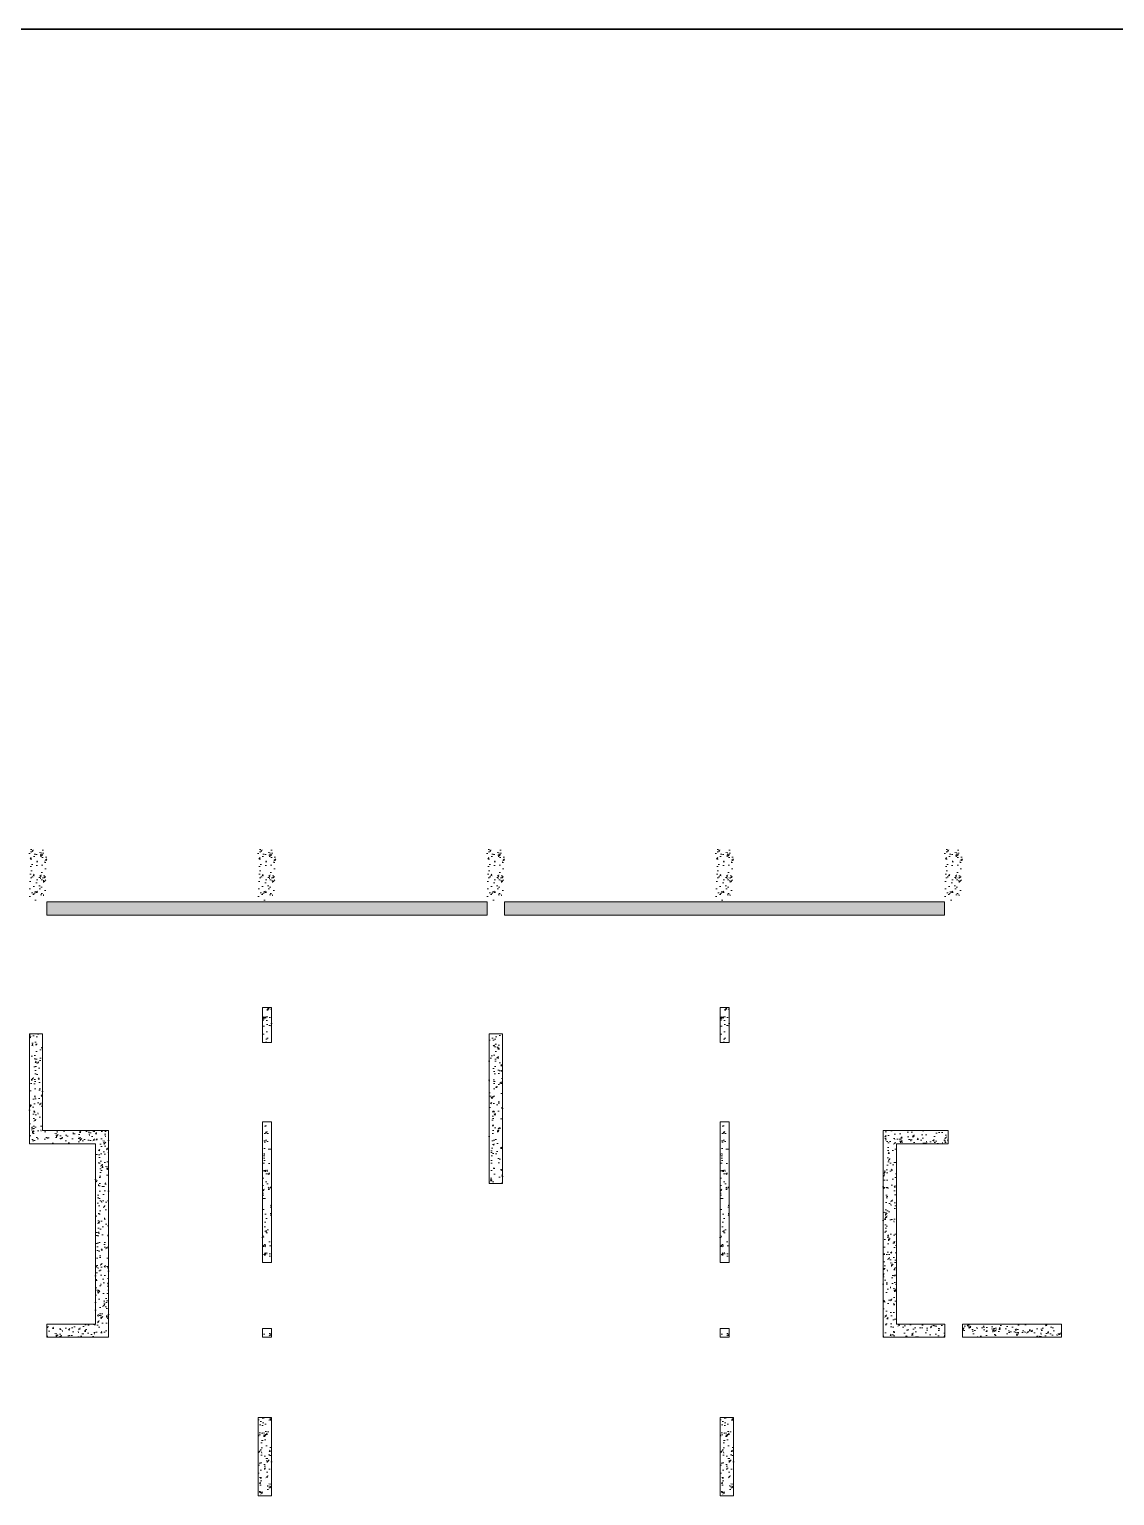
# Model space of a CAD drawing. Header units: millimetres. Extents: x 1078357 to 1340092, y -4684019 to -4550360.
# Drawn here: x 1306909 to 1319239, y -4630229 to -4613562 of the extents above; entities that cross this region are included whole.
import ezdxf

# ---------------------------------------------------------------- set-up
doc = ezdxf.new("R2010")
doc.units = ezdxf.units.MM
doc.layers.add('S-NON STR RCC WALL', color=8, linetype='Continuous', lineweight=0)
doc.layers.add('Wall-boundary', color=6, linetype='Continuous', lineweight=30)
pattern_1 = [(50, (-5111161, 23564171.24), (182.184669, -15.93908554), [19.05, -209.55]), (355, (-5111161, 23564171.24), (-35.2434214, 191.0568452), [15.24, -167.6405842]), (100.4514447, (-5111145.82, 23564169.91), (146.9412471, 175.1177519), [16.1900088, -178.0902446]), (46.1842, (-5111161, 23564222.04), (271.0790409, -42.042328), [28.575, -314.325]), (96.6355576, (-5111138.41, 23564218.54), (237.404134, 247.4261246), [24.2850231, -267.1356082]), (351.1841512, (-5111161, 23564222.04), (237.404134, 247.4261246), [22.859967, -251.459732]), (21, (-5111135.6, 23564209.34), (151.6143913, -102.2651982), [19.05, -209.55]), (326, (-5111135.6, 23564209.34), (61.8020283, 184.1879661), [15.24, -167.64]), (71.451445, (-5111122.97, 23564200.82), (213.4164193, 81.9227689), [16.1900088, -178.0899376]), (37.5, (-5111161.004, 23564171.24), (3.08860325, 84.55503887), [0, -165.608, 0, -170.18, 0, -168.275]), (7.5, (-5111161, 23564171.24), (66.8196625, 100.18057482), [0, -97.028, 0, -161.798, 0, -64.135]), (327.5, (-5111217.646, 23564171.24), (135.59059517, -5.728744), [0, -63.5, 0, -198.12, 0, -262.89]), (317.5, (-5111243.05, 23564171.24), (148.1291814, 25.42649103), [0, -82.55, 0, -131.572, 0, -186.69])]

msp = doc.modelspace()

# ---------------------------------------------------------------- hatches: boundary and pattern name
at = {"layer": 'S-NON STR RCC WALL'}
h = msp.add_hatch(dxfattribs=at)
h.set_pattern_fill('AR-CONC', color=256, angle=180)
h.set_pattern_definition([(50, (-7226935.44, 32932209.63), (182.184669, -15.93908554), [19.05, -209.55]), (355, (-7226935.44, 32932209.63), (-35.2434214, 191.0568452), [15.24, -167.6405842]), (100.4514447, (-7226920.25, 32932208.3), (146.9412471, 175.1177519), [16.1900088, -178.0902446]), (46.1842, (-7226935.44, 32932260.43), (271.0790409, -42.0423279), [28.575, -314.325]), (96.6355576, (-7226912.85, 32932256.92), (237.404134, 247.4261246), [24.2850231, -267.1356082]), (351.1841512, (-7226935.44, 32932260.43), (237.404134, 247.4261246), [22.859967, -251.459732]), (21, (-7226910.04, 32932247.73), (151.61439127, -102.2651982), [19.05, -209.55]), (326, (-7226910.04, 32932247.73), (61.80202835, 184.1879661), [15.24, -167.64]), (71.451445, (-7226897.4, 32932239.2), (213.4164193, 81.9227689), [16.1900088, -178.0899376]), (37.5, (-7226935.436, 32932209.625), (3.08860325, 84.55503887), [0, -165.608, 0, -170.18, 0, -168.275]), (7.5, (-7226935.44, 32932209.625), (66.8196625, 100.18057482), [0, -97.028, 0, -161.798, 0, -64.135]), (327.5, (-7226992.08, 32932209.625), (135.59059517, -5.72874399), [0, -63.5, 0, -198.12, 0, -262.89]), (317.5, (-7227017.48, 32932209.63), (148.1291814, 25.42649103), [0, -82.55, 0, -131.572, 0, -186.69])])
h.paths.add_polyline_path([(1307109.3, -4623478.6), (1307109.3, -4622878.6), (1306909.4, -4622878.6), (1306909.4, -4623478.6), (1307109.3, -4623478.6)], is_closed=False)
h = msp.add_hatch(dxfattribs=at)
h.set_pattern_fill('AR-CONC', color=256, angle=180)
h.set_pattern_definition([(50, (-7224335.42, 32932209.61), (182.184669, -15.93908554), [19.05, -209.55]), (355, (-7224335.42, 32932209.61), (-35.2434214, 191.0568452), [15.24, -167.6405842]), (100.4514447, (-7224320.23, 32932208.29), (146.9412471, 175.1177519), [16.1900088, -178.0902446]), (46.1842, (-7224335.42, 32932260.41), (271.0790409, -42.0423279), [28.575, -314.325]), (96.6355576, (-7224312.83, 32932256.9), (237.404134, 247.4261246), [24.2850231, -267.1356082]), (351.1841512, (-7224335.42, 32932260.41), (237.404134, 247.4261246), [22.859967, -251.459732]), (21, (-7224310.02, 32932247.71), (151.61439127, -102.2651982), [19.05, -209.55]), (326, (-7224310.02, 32932247.71), (61.80202835, 184.1879661), [15.24, -167.64]), (71.451445, (-7224297.38, 32932239.2), (213.4164193, 81.9227689), [16.1900088, -178.0899376]), (37.5, (-7224335.415, 32932209.615), (3.08860325, 84.55503887), [0, -165.608, 0, -170.18, 0, -168.275]), (7.5, (-7224335.415, 32932209.615), (66.8196625, 100.18057482), [0, -97.028, 0, -161.798, 0, -64.135]), (327.5, (-7224392.06, 32932209.615), (135.59059517, -5.72874399), [0, -63.5, 0, -198.12, 0, -262.89]), (317.5, (-7224417.46, 32932209.61), (148.1291814, 25.42649103), [0, -82.55, 0, -131.572, 0, -186.69])])
h.paths.add_polyline_path([(1309709.4, -4623478.6), (1309709.4, -4622878.6), (1309509.4, -4622878.6), (1309509.4, -4623478.6), (1309709.4, -4623478.6)], is_closed=False)
h = msp.add_hatch(dxfattribs=at)
h.set_pattern_fill('AR-CONC', color=256, angle=180)
h.set_pattern_definition([(50, (-7221735.44, 32932209.62), (182.184669, -15.93908554), [19.05, -209.55]), (355, (-7221735.44, 32932209.62), (-35.2434214, 191.0568452), [15.24, -167.6405842]), (100.4514447, (-7221720.25, 32932208.3), (146.9412471, 175.1177519), [16.1900088, -178.0902446]), (46.1842, (-7221735.44, 32932260.42), (271.0790409, -42.0423279), [28.575, -314.325]), (96.6355576, (-7221712.85, 32932256.92), (237.404134, 247.4261246), [24.2850231, -267.1356082]), (351.1841512, (-7221735.44, 32932260.42), (237.404134, 247.4261246), [22.859967, -251.459732]), (21, (-7221710.04, 32932247.72), (151.61439127, -102.2651982), [19.05, -209.55]), (326, (-7221710.04, 32932247.72), (61.80202835, 184.1879661), [15.24, -167.64]), (71.451445, (-7221697.4, 32932239.2), (213.4164193, 81.9227689), [16.1900088, -178.0899376]), (37.5, (-7221735.436, 32932209.62), (3.08860325, 84.55503887), [0, -165.608, 0, -170.18, 0, -168.275]), (7.5, (-7221735.44, 32932209.62), (66.8196625, 100.18057482), [0, -97.028, 0, -161.798, 0, -64.135]), (327.5, (-7221792.08, 32932209.62), (135.59059517, -5.72874399), [0, -63.5, 0, -198.12, 0, -262.89]), (317.5, (-7221817.48, 32932209.62), (148.1291814, 25.42649103), [0, -82.55, 0, -131.572, 0, -186.69])])
h.paths.add_polyline_path([(1312309.3, -4623478.6), (1312309.3, -4622878.6), (1312109.4, -4622878.6), (1312109.4, -4623478.6), (1312309.3, -4623478.6)], is_closed=False)
h = msp.add_hatch(dxfattribs=at)
h.set_pattern_fill('AR-CONC', color=256, angle=180)
h.set_pattern_definition([(50, (-7219135.42, 32932209.61), (182.184669, -15.93908554), [19.05, -209.55]), (355, (-7219135.42, 32932209.61), (-35.2434214, 191.0568452), [15.24, -167.6405842]), (100.4514447, (-7219120.23, 32932208.29), (146.9412471, 175.1177519), [16.1900088, -178.0902446]), (46.1842, (-7219135.42, 32932260.41), (271.0790409, -42.0423279), [28.575, -314.325]), (96.6355576, (-7219112.83, 32932256.9), (237.404134, 247.4261246), [24.2850231, -267.1356082]), (351.1841512, (-7219135.42, 32932260.41), (237.404134, 247.4261246), [22.859967, -251.459732]), (21, (-7219110.02, 32932247.71), (151.61439127, -102.2651982), [19.05, -209.55]), (326, (-7219110.02, 32932247.71), (61.80202835, 184.1879661), [15.24, -167.64]), (71.451445, (-7219097.38, 32932239.2), (213.4164193, 81.9227689), [16.1900088, -178.0899376]), (37.5, (-7219135.415, 32932209.615), (3.08860325, 84.55503887), [0, -165.608, 0, -170.18, 0, -168.275]), (7.5, (-7219135.415, 32932209.615), (66.8196625, 100.18057482), [0, -97.028, 0, -161.798, 0, -64.135]), (327.5, (-7219192.06, 32932209.615), (135.59059517, -5.72874399), [0, -63.5, 0, -198.12, 0, -262.89]), (317.5, (-7219217.46, 32932209.61), (148.1291814, 25.42649103), [0, -82.55, 0, -131.572, 0, -186.69])])
h.paths.add_polyline_path([(1314909.4, -4623478.6), (1314909.4, -4622878.6), (1314709.4, -4622878.6), (1314709.4, -4623478.6), (1314909.4, -4623478.6)], is_closed=False)
h = msp.add_hatch(dxfattribs=at)
h.set_pattern_fill('AR-CONC', color=256, angle=180)
h.set_pattern_definition([(50, (-7216535.42, 32932209.61), (182.184669, -15.93908554), [19.05, -209.55]), (355, (-7216535.42, 32932209.61), (-35.2434214, 191.0568452), [15.24, -167.6405842]), (100.4514447, (-7216520.23, 32932208.29), (146.9412471, 175.1177519), [16.1900088, -178.0902446]), (46.1842, (-7216535.42, 32932260.41), (271.0790409, -42.0423279), [28.575, -314.325]), (96.6355576, (-7216512.83, 32932256.9), (237.404134, 247.4261246), [24.2850231, -267.1356082]), (351.1841512, (-7216535.42, 32932260.41), (237.404134, 247.4261246), [22.859967, -251.459732]), (21, (-7216510.02, 32932247.71), (151.61439127, -102.2651982), [19.05, -209.55]), (326, (-7216510.02, 32932247.71), (61.80202835, 184.1879661), [15.24, -167.64]), (71.451445, (-7216497.38, 32932239.2), (213.4164193, 81.9227689), [16.1900088, -178.0899376]), (37.5, (-7216535.415, 32932209.615), (3.08860325, 84.55503887), [0, -165.608, 0, -170.18, 0, -168.275]), (7.5, (-7216535.415, 32932209.615), (66.8196625, 100.18057482), [0, -97.028, 0, -161.798, 0, -64.135]), (327.5, (-7216592.06, 32932209.615), (135.59059517, -5.72874399), [0, -63.5, 0, -198.12, 0, -262.89]), (317.5, (-7216617.46, 32932209.61), (148.1291814, 25.42649103), [0, -82.55, 0, -131.572, 0, -186.69])])
h.paths.add_polyline_path([(1317509.4, -4623478.6), (1317509.4, -4622878.6), (1317309.4, -4622878.6), (1317309.4, -4623478.6), (1317509.4, -4623478.6)], is_closed=False)
h = msp.add_hatch(dxfattribs=at)
h.set_pattern_fill('AR-CONC', color=256)
h.set_pattern_definition([(50, (-4013936.29, 18880152.05), (182.184669, -15.9390855), [19.05, -209.55]), (355, (-4013936.29, 18880152.05), (-35.2434214, 191.0568452), [15.24, -167.6405842]), (100.4514447, (-4013921.1, 18880150.73), (146.9412471, 175.1177519), [16.1900088, -178.0902446]), (46.1842, (-4013936.29, 18880202.85), (271.0790409, -42.042328), [28.575, -314.325]), (96.6355576, (-4013913.7, 18880199.35), (237.404134, 247.4261246), [24.285023, -267.1356082]), (351.1841512, (-4013936.3, 18880202.85), (237.404134, 247.4261246), [22.859967, -251.459732]), (21, (-4013910.89, 18880190.15), (151.6143913, -102.2651982), [19.05, -209.55]), (326, (-4013910.89, 18880190.15), (61.8020283, 184.1879661), [15.24, -167.64]), (71.451445, (-4013898.25, 18880181.63), (213.4164193, 81.9227689), [16.1900088, -178.0899376]), (37.5, (-4013936.29, 18880152.054), (3.08860325, 84.55503887), [0, -165.608, 0, -170.18, 0, -168.275]), (7.5, (-4013936.29, 18880152.05), (66.8196625, 100.18057482), [0, -97.028, 0, -161.798, 0, -64.135]), (327.5, (-4013992.93, 18880152.054), (135.59059517, -5.728744), [0, -63.5, 0, -198.12, 0, -262.89]), (317.5, (-4014018.33, 18880152.05), (148.1291814, 25.42649103), [0, -82.55, 0, -131.572, 0, -186.69])])
h.paths.add_polyline_path([(1307434.3, -4623478.6), (1307109.3, -4623478.6), (1307109.3, -4623628.6), (1307434.3, -4623628.6)])
h.paths.add_polyline_path([(1309234.3, -4623478.6), (1307434.3, -4623478.6), (1307434.3, -4623628.6), (1309234.3, -4623628.6)])
h.paths.add_polyline_path([(1315184.3, -4623478.7), (1314434.3, -4623478.7), (1314434.3, -4623628.6), (1315184.3, -4623628.6)])
h.paths.add_polyline_path([(1314434.3, -4623478.6), (1312634.3, -4623478.6), (1312634.3, -4623628.6), (1314434.3, -4623628.6)])
h.paths.add_polyline_path([(1309984.3, -4623478.6), (1309234.3, -4623478.6), (1309234.3, -4623628.6), (1309984.3, -4623628.6)])
h.paths.add_polyline_path([(1311784.3, -4623478.6), (1309984.3, -4623478.6), (1309984.3, -4623628.6), (1311784.3, -4623628.6)])
h.paths.add_polyline_path([(1317306.4, -4623478.6), (1316984.3, -4623478.6), (1316984.3, -4623628.6), (1317306.4, -4623628.6)])
h.paths.add_polyline_path([(1312634.3, -4623478.6), (1312309.3, -4623478.6), (1312309.3, -4623628.6), (1312634.3, -4623628.6)])
h.paths.add_polyline_path([(1312109.3, -4623478.6), (1311784.3, -4623478.6), (1311784.3, -4623628.6), (1312109.3, -4623628.6)])
h.paths.add_polyline_path([(1316984.3, -4623478.6), (1315184.3, -4623478.6), (1315184.3, -4623628.6), (1316984.3, -4623628.6)])
h = msp.add_hatch(dxfattribs=at)
h.set_pattern_fill('AR-CONC', color=256, angle=180)
h.set_pattern_definition([(50, (1309622.73, -4440108.92), (182.18467, -15.93909), [19.05, -209.55]), (355, (1309622.73, -4440108.92), (-35.24342, 191.05685), [15.24, -167.64058]), (100.45144, (1309637.91, -4440110.25), (146.94125, 175.11775), [16.19, -178.09024]), (46.1842, (1309622.73, -4440058.12), (271.07904, -42.04233), [28.575, -314.325]), (96.63556, (1309645.32, -4440061.62), (237.40413, 247.42612), [24.28502, -267.1356]), (351.18415, (1309622.73, -4440058.12), (237.40413, 247.42612), [22.85997, -251.45973]), (21, (1309648.13, -4440070.82), (151.61439, -102.2652), [19.05, -209.55]), (326, (1309648.13, -4440070.82), (61.80203, 184.18797), [15.24, -167.64]), (71.45144, (1309660.77, -4440079.34), (213.41642, 81.92277), [16.19, -178.08994]), (37.5, (1309622.73, -4440108.92), (3.088603, 84.55504), [0, -165.608, 0, -170.18, 0, -168.275]), (7.5, (1309622.73, -4440108.92), (66.819663, 100.180575), [0, -97.028, 0, -161.798, 0, -64.135]), (327.5, (1309566.09, -4440108.92), (135.590595, -5.728744), [0, -63.5, 0, -198.12, 0, -262.89]), (317.5, (1309540.69, -4440108.92), (148.12918, 25.42649), [0, -82.55, 0, -131.572, 0, -186.69])])
h.paths.add_polyline_path([(1309559.3, -4624678.6), (1309659.3, -4624678.6), (1309659.3, -4625078.6), (1309559.3, -4625078.6)])
h = msp.add_hatch(dxfattribs=at)
h.set_pattern_fill('AR-CONC', color=256, angle=180)
h.set_pattern_definition([(50, (1314822.73, -4440108.92), (182.18467, -15.93909), [19.05, -209.55]), (355, (1314822.73, -4440108.92), (-35.24342, 191.05685), [15.24, -167.64058]), (100.45144, (1314837.91, -4440110.25), (146.94125, 175.11775), [16.19, -178.09024]), (46.1842, (1314822.73, -4440058.12), (271.07904, -42.04233), [28.575, -314.325]), (96.63556, (1314845.32, -4440061.62), (237.40413, 247.42612), [24.28502, -267.1356]), (351.18415, (1314822.73, -4440058.12), (237.40413, 247.42612), [22.85997, -251.45973]), (21, (1314848.13, -4440070.82), (151.61439, -102.2652), [19.05, -209.55]), (326, (1314848.13, -4440070.82), (61.80203, 184.18797), [15.24, -167.64]), (71.45144, (1314860.77, -4440079.34), (213.41642, 81.92277), [16.19, -178.08994]), (37.5, (1314822.73, -4440108.92), (3.088603, 84.55504), [0, -165.608, 0, -170.18, 0, -168.275]), (7.5, (1314822.73, -4440108.92), (66.819663, 100.180575), [0, -97.028, 0, -161.798, 0, -64.135]), (327.5, (1314766.09, -4440108.92), (135.590595, -5.728744), [0, -63.5, 0, -198.12, 0, -262.89]), (317.5, (1314740.69, -4440108.92), (148.12918, 25.42649), [0, -82.55, 0, -131.572, 0, -186.69])])
h.paths.add_polyline_path([(1314759.3, -4624678.6), (1314859.3, -4624678.6), (1314859.3, -4625078.6), (1314759.3, -4625078.6)])
h = msp.add_hatch(dxfattribs=at)
h.set_pattern_fill('AR-CONC', color=256, angle=180)
h.set_pattern_definition(pattern_1)
h.paths.add_polyline_path([(1307809.3, -4626078.6), (1307809.3, -4628428.6), (1307109.3, -4628428.6), (1307109.3, -4628278.6), (1307659.3, -4628278.6), (1307659.3, -4626228.6), (1306909.3, -4626228.6), (1306909.3, -4624978.5), (1307059.3, -4624978.5), (1307059.3, -4626078.6)])
at = {"layer": 'S-NON STR RCC WALL', "ltscale": 700}
h = msp.add_hatch(dxfattribs=at)
h.set_pattern_fill('AR-CONC', color=256)
h.set_pattern_definition([(50, (179018.38, 244193.84), (182.184669, -15.9390855), [19.05, -209.55]), (355, (179018.38, 244193.84), (-35.2434214, 191.056845), [15.24, -167.640584]), (100.4514447, (179033.56, 244192.51), (146.941247, 175.117752), [16.190009, -178.0902446]), (46.1842, (179018.38, 244244.64), (271.079041, -42.042328), [28.575, -314.325]), (96.6355576, (179040.97, 244241.14), (237.404134, 247.426125), [24.285023, -267.135608]), (351.184151, (179018.38, 244244.64), (237.404134, 247.426125), [22.859967, -251.459732]), (21, (179043.78, 244231.94), (151.6143913, -102.265198), [19.05, -209.55]), (326, (179043.78, 244231.94), (61.802028, 184.187966), [15.24, -167.64]), (71.451445, (179056.41, 244223.42), (213.416419, 81.922769), [16.190009, -178.0899376]), (37.5, (179018.38, 244193.84), (3.08860325, 84.5550389), [0, -165.608, 0, -170.18, 0, -168.275]), (7.5, (179018.38, 244193.84), (66.8196625, 100.1805748), [0, -97.028, 0, -161.798, 0, -64.135]), (327.5, (178961.736, 244193.84), (135.5905952, -5.728744), [0, -63.5, 0, -198.12, 0, -262.89]), (317.5, (178936.34, 244193.84), (148.1291814, 25.426491), [0, -82.55, 0, -131.572, 0, -186.69])])
h.paths.add_polyline_path([(1312134.3, -4624978.5), (1312284.3, -4624978.5), (1312284.3, -4626678.5), (1312134.3, -4626678.5)])
at = {"layer": 'S-NON STR RCC WALL'}
h = msp.add_hatch(dxfattribs=at)
h.set_pattern_fill('AR-CONC', color=256, angle=180)
h.set_pattern_definition([(50, (2406847.45, -9124128.1), (182.184669, -15.9390855), [19.05, -209.55]), (355, (2406847.45, -9124128.1), (-35.2434214, 191.056845), [15.24, -167.640584]), (100.4514447, (2406862.63, -9124129.43), (146.941247, 175.117752), [16.190009, -178.0902446]), (46.1842, (2406847.45, -9124077.3), (271.079041, -42.042328), [28.575, -314.325]), (96.6355576, (2406870.04, -9124080.8), (237.404134, 247.426125), [24.285023, -267.135608]), (351.184151, (2406847.45, -9124077.3), (237.404134, 247.426125), [22.859967, -251.459732]), (21, (2406872.85, -9124090), (151.6143913, -102.265198), [19.05, -209.55]), (326, (2406872.85, -9124090), (61.802028, 184.187966), [15.24, -167.64]), (71.451445, (2406885.48, -9124098.53), (213.416419, 81.922769), [16.190009, -178.0899376]), (37.5, (2406847.45, -9124128.106), (3.08860325, 84.5550389), [0, -165.608, 0, -170.18, 0, -168.275]), (7.5, (2406847.45, -9124128.11), (66.8196625, 100.1805748), [0, -97.028, 0, -161.798, 0, -64.135]), (327.5, (2406790.806, -9124128.106), (135.5905952, -5.728744), [0, -63.5, 0, -198.12, 0, -262.89]), (317.5, (2406765.4, -9124128.11), (148.1291814, 25.426491), [0, -82.55, 0, -131.572, 0, -186.69])])
h.paths.add_polyline_path([(1309559.3, -4625978.6), (1309659.3, -4625978.6), (1309659.3, -4627578.6), (1309559.3, -4627578.6)])
h = msp.add_hatch(dxfattribs=at)
h.set_pattern_fill('AR-CONC', color=256, angle=180)
h.set_pattern_definition([(50, (2412047.45, -9124128.1), (182.184669, -15.9390855), [19.05, -209.55]), (355, (2412047.45, -9124128.1), (-35.2434214, 191.056845), [15.24, -167.640584]), (100.4514447, (2412062.63, -9124129.43), (146.941247, 175.117752), [16.190009, -178.0902446]), (46.1842, (2412047.45, -9124077.3), (271.079041, -42.042328), [28.575, -314.325]), (96.6355576, (2412070.04, -9124080.8), (237.404134, 247.426125), [24.285023, -267.135608]), (351.184151, (2412047.45, -9124077.3), (237.404134, 247.426125), [22.859967, -251.459732]), (21, (2412072.85, -9124090), (151.6143913, -102.265198), [19.05, -209.55]), (326, (2412072.85, -9124090), (61.802028, 184.187966), [15.24, -167.64]), (71.451445, (2412085.48, -9124098.53), (213.416419, 81.922769), [16.190009, -178.0899376]), (37.5, (2412047.45, -9124128.106), (3.08860325, 84.5550389), [0, -165.608, 0, -170.18, 0, -168.275]), (7.5, (2412047.45, -9124128.11), (66.8196625, 100.1805748), [0, -97.028, 0, -161.798, 0, -64.135]), (327.5, (2411990.806, -9124128.106), (135.5905952, -5.728744), [0, -63.5, 0, -198.12, 0, -262.89]), (317.5, (2411965.4, -9124128.11), (148.1291814, 25.426491), [0, -82.55, 0, -131.572, 0, -186.69])])
h.paths.add_polyline_path([(1314759.3, -4625978.6), (1314859.3, -4625978.6), (1314859.3, -4627578.6), (1314759.3, -4627578.6)])
h = msp.add_hatch(dxfattribs=at)
h.set_pattern_fill('AR-CONC', color=256)
h.set_pattern_definition(pattern_1)
h.paths.add_polyline_path([(1316609.3, -4626078.6), (1316609.3, -4628428.6), (1317309.3, -4628428.6), (1317309.3, -4628278.6), (1316759.3, -4628278.6), (1316759.3, -4626228.6), (1317349.3, -4626228.6), (1317349.3, -4626078.6)])
h = msp.add_hatch(dxfattribs=at)
h.set_pattern_fill('AR-CONC', color=256, angle=180)
h.set_pattern_definition([(50, (2406834.23, -9125492.77), (182.184669, -15.9390855), [19.05, -209.55]), (355, (2406834.23, -9125492.77), (-35.2434214, 191.056845), [15.24, -167.640584]), (100.4514447, (2406849.42, -9125494.1), (146.941247, 175.117752), [16.190009, -178.0902446]), (46.1842, (2406834.23, -9125441.97), (271.079041, -42.042328), [28.575, -314.325]), (96.6355576, (2406856.82, -9125445.47), (237.404134, 247.426125), [24.285023, -267.135608]), (351.184151, (2406834.23, -9125441.97), (237.404134, 247.426125), [22.859967, -251.459732]), (21, (2406859.63, -9125454.67), (151.6143913, -102.265198), [19.05, -209.55]), (326, (2406859.63, -9125454.67), (61.802028, 184.187966), [15.24, -167.64]), (71.451445, (2406872.27, -9125463.2), (213.416419, 81.922769), [16.190009, -178.0899376]), (37.5, (2406834.234, -9125492.77), (3.08860325, 84.5550389), [0, -165.608, 0, -170.18, 0, -168.275]), (7.5, (2406834.23, -9125492.77), (66.8196625, 100.1805748), [0, -97.028, 0, -161.798, 0, -64.135]), (327.5, (2406777.59, -9125492.77), (135.5905952, -5.728744), [0, -63.5, 0, -198.12, 0, -262.89]), (317.5, (2406752.19, -9125492.77), (148.1291814, 25.426491), [0, -82.55, 0, -131.572, 0, -186.69])])
h.paths.add_polyline_path([(1309559.3, -4628428.6), (1309659.3, -4628428.6), (1309659.3, -4628328.6), (1309559.3, -4628328.6)])
h = msp.add_hatch(dxfattribs=at)
h.set_pattern_fill('AR-CONC', color=256, angle=180)
h.set_pattern_definition([(50, (2412034.23, -9125492.77), (182.184669, -15.9390855), [19.05, -209.55]), (355, (2412034.23, -9125492.77), (-35.2434214, 191.056845), [15.24, -167.640584]), (100.4514447, (2412049.42, -9125494.1), (146.941247, 175.117752), [16.190009, -178.0902446]), (46.1842, (2412034.23, -9125441.97), (271.079041, -42.042328), [28.575, -314.325]), (96.6355576, (2412056.82, -9125445.47), (237.404134, 247.426125), [24.285023, -267.135608]), (351.184151, (2412034.23, -9125441.97), (237.404134, 247.426125), [22.859967, -251.459732]), (21, (2412059.63, -9125454.67), (151.6143913, -102.265198), [19.05, -209.55]), (326, (2412059.63, -9125454.67), (61.802028, 184.187966), [15.24, -167.64]), (71.451445, (2412072.27, -9125463.2), (213.416419, 81.922769), [16.190009, -178.0899376]), (37.5, (2412034.234, -9125492.77), (3.08860325, 84.5550389), [0, -165.608, 0, -170.18, 0, -168.275]), (7.5, (2412034.23, -9125492.77), (66.8196625, 100.1805748), [0, -97.028, 0, -161.798, 0, -64.135]), (327.5, (2411977.59, -9125492.77), (135.5905952, -5.728744), [0, -63.5, 0, -198.12, 0, -262.89]), (317.5, (2411952.19, -9125492.77), (148.1291814, 25.426491), [0, -82.55, 0, -131.572, 0, -186.69])])
h.paths.add_polyline_path([(1314759.3, -4628428.6), (1314859.3, -4628428.6), (1314859.3, -4628328.6), (1314759.3, -4628328.6)])
h = msp.add_hatch(dxfattribs=at)
h.set_pattern_fill('AR-CONC', color=256)
h.set_pattern_definition(pattern_1)
h.paths.add_polyline_path([(1318634.3, -4628278.6), (1317509.3, -4628278.6), (1317509.3, -4628428.6), (1318634.3, -4628428.6)])
h = msp.add_hatch(dxfattribs=at)
h.set_pattern_fill('AR-CONC', color=256, angle=180)
h.set_pattern_definition([(50, (-6142025.47, 28248190.42), (182.184669, -15.93908554), [19.05, -209.55]), (355, (-6142025.47, 28248190.42), (-35.2434214, 191.0568452), [15.24, -167.6405842]), (100.4514447, (-6142010.28, 28248189.1), (146.9412471, 175.1177519), [16.1900088, -178.0902446]), (46.1842, (-6142025.47, 28248241.22), (271.0790409, -42.042328), [28.575, -314.325]), (96.6355576, (-6142002.88, 28248237.72), (237.404134, 247.4261246), [24.2850231, -267.1356082]), (351.1841512, (-6142025.47, 28248241.22), (237.404134, 247.4261246), [22.859967, -251.459732]), (21, (-6142000.07, 28248228.52), (151.6143913, -102.2651982), [19.05, -209.55]), (326, (-6142000.07, 28248228.52), (61.8020283, 184.1879661), [15.24, -167.64]), (71.451445, (-6141987.43, 28248220), (213.4164193, 81.9227689), [16.1900088, -178.0899376]), (37.5, (-6142025.466, 28248190.42), (3.08860325, 84.55503887), [0, -165.608, 0, -170.18, 0, -168.275]), (7.5, (-6142025.47, 28248190.42), (66.8196625, 100.18057482), [0, -97.028, 0, -161.798, 0, -64.135]), (327.5, (-6142082.11, 28248190.42), (135.59059517, -5.72874399), [0, -63.5, 0, -198.12, 0, -262.89]), (317.5, (-6142107.51, 28248190.42), (148.1291814, 25.42649103), [0, -82.55, 0, -131.572, 0, -186.69])])
h.paths.add_polyline_path([(1309509.3, -4629338.6), (1309659.3, -4629338.6), (1309659.3, -4630228.5), (1309509.3, -4630228.5)])
h = msp.add_hatch(dxfattribs=at)
h.set_pattern_fill('AR-CONC', color=256, angle=180)
h.set_pattern_definition([(50, (-6136775.47, 28248190.42), (182.184669, -15.93908554), [19.05, -209.55]), (355, (-6136775.47, 28248190.42), (-35.2434214, 191.0568452), [15.24, -167.6405842]), (100.4514447, (-6136760.28, 28248189.1), (146.9412471, 175.1177519), [16.1900088, -178.0902446]), (46.1842, (-6136775.47, 28248241.22), (271.0790409, -42.042328), [28.575, -314.325]), (96.6355576, (-6136752.88, 28248237.72), (237.404134, 247.4261246), [24.2850231, -267.1356082]), (351.1841512, (-6136775.47, 28248241.22), (237.404134, 247.4261246), [22.859967, -251.459732]), (21, (-6136750.07, 28248228.52), (151.6143913, -102.2651982), [19.05, -209.55]), (326, (-6136750.07, 28248228.52), (61.8020283, 184.1879661), [15.24, -167.64]), (71.451445, (-6136737.43, 28248220), (213.4164193, 81.9227689), [16.1900088, -178.0899376]), (37.5, (-6136775.466, 28248190.42), (3.08860325, 84.55503887), [0, -165.608, 0, -170.18, 0, -168.275]), (7.5, (-6136775.47, 28248190.42), (66.8196625, 100.18057482), [0, -97.028, 0, -161.798, 0, -64.135]), (327.5, (-6136832.11, 28248190.42), (135.59059517, -5.72874399), [0, -63.5, 0, -198.12, 0, -262.89]), (317.5, (-6136857.51, 28248190.42), (148.1291814, 25.42649103), [0, -82.55, 0, -131.572, 0, -186.69])])
h.paths.add_polyline_path([(1314759.3, -4629338.6), (1314909.3, -4629338.6), (1314909.3, -4630228.5), (1314759.3, -4630228.5)])

# ---------------------------------------------------------------- linework, layer by layer
at = {"layer": 'S-NON STR RCC WALL', "elevation": 0}
for points in [[(1312109.3, -4623478.6), (1307109.3, -4623478.6), (1307109.3, -4623628.6), (1312109.3, -4623628.6)], [(1317306.4, -4623478.6), (1312309.3, -4623478.6), (1312309.3, -4623628.6), (1317306.4, -4623628.6)], [(1309559.3, -4624678.6), (1309659.3, -4624678.6), (1309659.3, -4625078.6), (1309559.3, -4625078.6)], [(1314759.3, -4624678.6), (1314859.3, -4624678.6), (1314859.3, -4625078.6), (1314759.3, -4625078.6)], [(1307809.3, -4626078.6), (1307809.3, -4628428.6), (1307109.3, -4628428.6), (1307109.3, -4628278.6), (1307659.3, -4628278.6), (1307659.3, -4626228.6), (1306909.3, -4626228.6), (1306909.3, -4624978.5), (1307059.3, -4624978.5), (1307059.3, -4626078.6)], [(1316609.3, -4626078.6), (1316609.3, -4628428.6), (1317309.3, -4628428.6), (1317309.3, -4628278.6), (1316759.3, -4628278.6), (1316759.3, -4626228.6), (1317349.3, -4626228.6), (1317349.3, -4626078.6)], [(1318634.3, -4628278.6), (1317509.3, -4628278.6), (1317509.3, -4628428.6), (1318634.3, -4628428.6)]]:
    msp.add_lwpolyline(points, close=True, dxfattribs=at)
at = {"layer": 'S-NON STR RCC WALL', "ltscale": 700, "elevation": 0}
for points in [[(1312134.3, -4624978.5), (1312284.3, -4624978.5), (1312284.3, -4626678.5), (1312134.3, -4626678.5)], [(1309559.3, -4625978.6), (1309659.3, -4625978.6), (1309659.3, -4627578.6), (1309559.3, -4627578.6)], [(1314759.3, -4625978.6), (1314859.3, -4625978.6), (1314859.3, -4627578.6), (1314759.3, -4627578.6)], [(1309559.3, -4628428.6), (1309659.3, -4628428.6), (1309659.3, -4628328.6), (1309559.3, -4628328.6)], [(1314759.3, -4628428.6), (1314859.3, -4628428.6), (1314859.3, -4628328.6), (1314759.3, -4628328.6)], [(1309509.3, -4629338.6), (1309659.3, -4629338.6), (1309659.3, -4630228.5), (1309509.3, -4630228.5)], [(1314759.3, -4629338.6), (1314909.3, -4629338.6), (1314909.3, -4630228.5), (1314759.3, -4630228.5)]]:
    msp.add_lwpolyline(points, close=True, dxfattribs=at)
at = {"layer": 'Wall-boundary', "ltscale": 700, "elevation": 0}
msp.add_lwpolyline([(1222484.4, -4613561.6), (1323871.3, -4613561.6), (1323871.3, -4653484.2), (1222484.4, -4653484.2)], close=True, dxfattribs=at)

doc.saveas('drawing.dxf')
